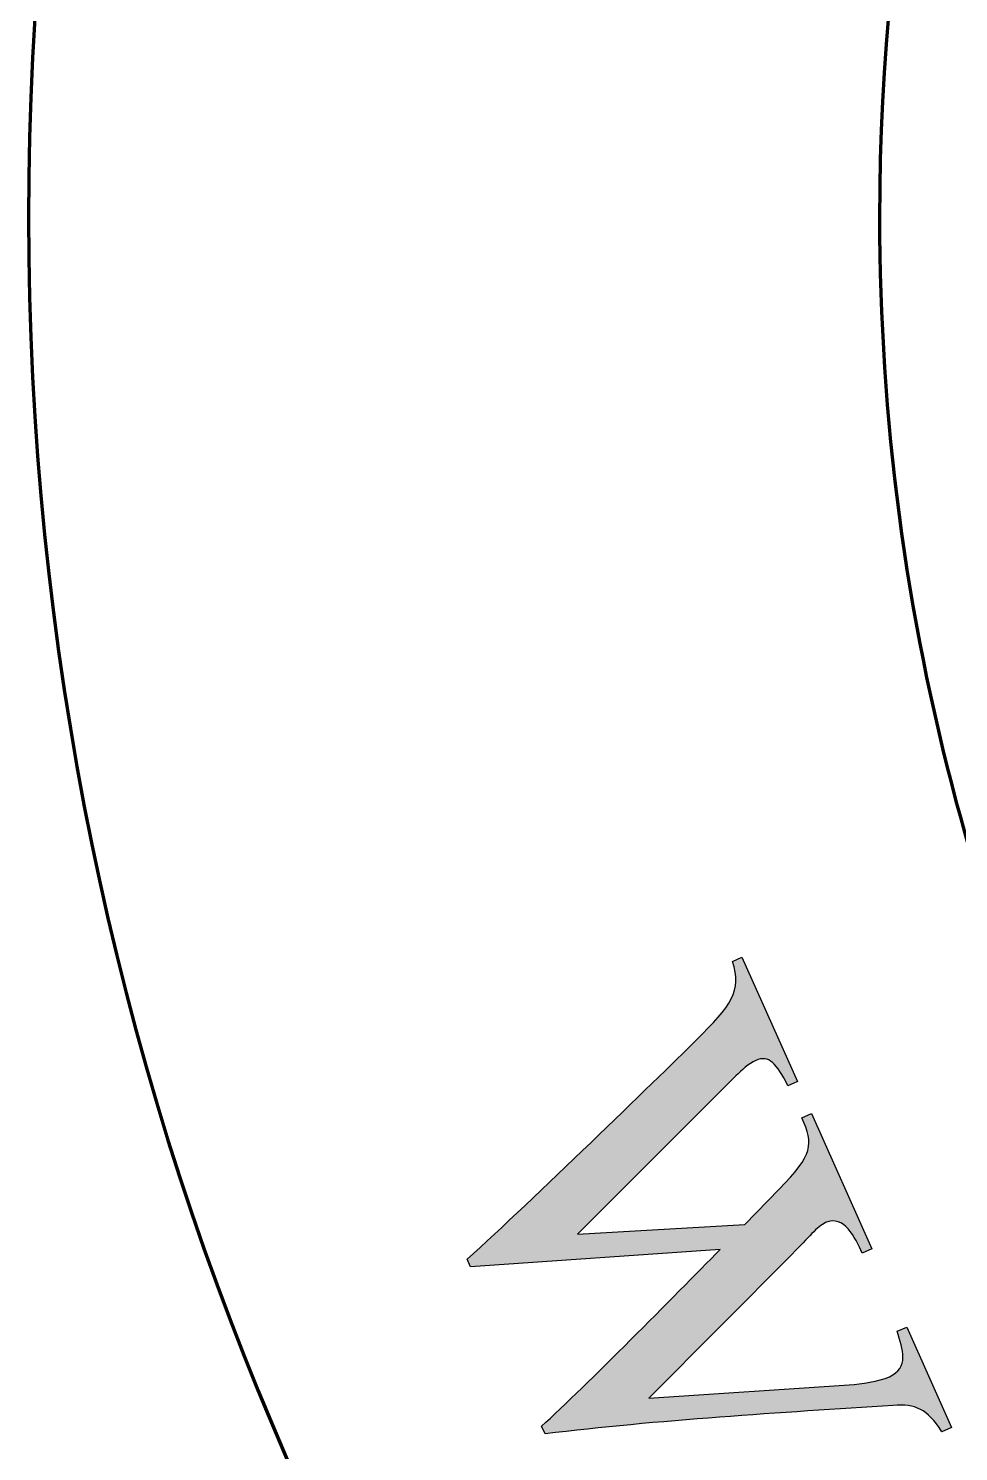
# Model space of a CAD drawing. Extents: x 0 to 1025, y -1312 to 297.
# Drawn here: x 359.492 to 361.082, y 73.278 to 75.711 of the extents above; entities that cross this region are included whole.
import ezdxf
from ezdxf.enums import TextEntityAlignment as Align

# ---------------------------------------------------------------- set-up
doc = ezdxf.new("R2010")
doc.units = 0
doc.header["$LTSCALE"] = 6
doc.header["$MEASUREMENT"] = 0
doc.layers.get('0').update_dxf_attribs({"linetype": 'CONTINUOUS'})
for name, color, linetype in [('State Govt Logo', 4, 'CONTINUOUS'), ('T25', 1, 'CONTINUOUS'), ('TBLK18', 4, 'CONTINUOUS'), ('TBLK25', 1, 'CONTINUOUS'), ('TBLK35', 3, 'CONTINUOUS'), ('TBLK50', 7, 'CONTINUOUS')]:
    doc.layers.add(name, color=color, linetype=linetype)
doc.styles.add('ISO', font='iso3098b.shx')

# ---------------------------------------------------------------- blocks, each defined once
blk = doc.blocks.new('A$C02EE6D76')
at = {"layer": 'State Govt Logo'}
h = blk.add_hatch(color=256, dxfattribs=at)
h.dxf.hatch_style = 1
edge = h.paths.add_edge_path()
edge.add_spline(control_points=[(-7.4548, -4.1377), (-7.4548, -4.1377), (-7.6074, -3.7944), (-7.6074, -3.7944), (-7.6074, -3.7944), (-7.6074, -3.7944), (-7.6409, -3.8087), (-7.6409, -3.8087), (-7.6409, -3.8087), (-7.6197, -3.8702), (-7.5996, -3.934), (-7.6671, -3.9639), (-7.6671, -3.9639), (-7.7037, -3.9804), (-7.7617, -3.9895), (-7.8044, -3.992), (-7.8044, -3.992), (-7.8044, -3.992), (-8.4891, -4.0371), (-8.4891, -4.0371), (-8.4891, -4.0371), (-8.4891, -4.0371), (-7.9993, -3.5445), (-7.9993, -3.5445), (-7.9993, -3.5445), (-7.9433, -3.4885), (-7.9143, -3.4502), (-7.8849, -3.4373), (-7.8849, -3.4373), (-7.8225, -3.4096), (-7.7839, -3.4878), (-7.7596, -3.5418), (-7.7596, -3.5418), (-7.7596, -3.5418), (-7.7269, -3.5271), (-7.7269, -3.5271), (-7.7269, -3.5271), (-7.7269, -3.5271), (-7.933, -3.0639), (-7.933, -3.0639), (-7.933, -3.0639), (-7.933, -3.0639), (-7.9658, -3.0786), (-7.9658, -3.0786), (-7.9658, -3.0786), (-7.9266, -3.1711), (-7.9256, -3.2018), (-8.044, -3.3232), (-8.044, -3.3232), (-8.044, -3.3232), (-8.1607, -3.4438), (-8.1607, -3.4438), (-8.1607, -3.4438), (-8.1607, -3.4438), (-8.7328, -3.4762), (-8.7328, -3.4762), (-8.7328, -3.4762), (-8.7328, -3.4762), (-8.1915, -2.9356), (-8.1915, -2.9356), (-8.1915, -2.9356), (-8.1726, -2.9171), (-8.1477, -2.8932), (-8.1239, -2.883), (-8.1239, -2.883), (-8.0788, -2.8625), (-8.0528, -2.8926), (-8.0143, -2.969), (-8.0143, -2.969), (-8.0143, -2.969), (-7.9815, -2.9547), (-7.9815, -2.9547), (-7.9815, -2.9547), (-7.9815, -2.9547), (-8.1709, -2.5294), (-8.1709, -2.5294), (-8.1709, -2.5294), (-8.1709, -2.5294), (-8.2037, -2.5443), (-8.2037, -2.5443), (-8.2037, -2.5443), (-8.1686, -2.6467), (-8.2082, -2.6932), (-8.3273, -2.8133), (-8.3273, -2.8133), (-8.4713, -2.956), (-8.8837, -3.3561), (-9.11, -3.5626), (-9.11, -3.5626), (-9.11, -3.5626), (-9.0984, -3.5889), (-9.0984, -3.5889), (-9.0984, -3.5889), (-9.0984, -3.5889), (-8.2454, -3.5291), (-8.2454, -3.5291), (-8.2454, -3.5291), (-8.4014, -3.6882), (-8.7024, -3.9926), (-8.8557, -4.1336), (-8.8557, -4.1336), (-8.8557, -4.1336), (-8.8441, -4.1595), (-8.8441, -4.1595), (-8.8441, -4.1595), (-8.4635, -4.1129), (-8.0303, -4.0862), (-7.6548, -4.0626), (-7.6548, -4.0626), (-7.576, -4.0565), (-7.5395, -4.0736), (-7.4876, -4.1523), (-7.4876, -4.1523), (-7.4876, -4.1523), (-7.4548, -4.1377), (-7.4548, -4.1377)], knot_values=[0, 0, 0, 0, 0.033333, 0.033333, 0.033333, 0.033333, 0.066667, 0.066667, 0.066667, 0.066667, 0.1, 0.1, 0.1, 0.1, 0.133333, 0.133333, 0.133333, 0.133333, 0.166667, 0.166667, 0.166667, 0.166667, 0.2, 0.2, 0.2, 0.2, 0.233333, 0.233333, 0.233333, 0.233333, 0.266667, 0.266667, 0.266667, 0.266667, 0.3, 0.3, 0.3, 0.3, 0.333333, 0.333333, 0.333333, 0.333333, 0.366667, 0.366667, 0.366667, 0.366667, 0.4, 0.4, 0.4, 0.4, 0.433333, 0.433333, 0.433333, 0.433333, 0.466667, 0.466667, 0.466667, 0.466667, 0.5, 0.5, 0.5, 0.5, 0.533333, 0.533333, 0.533333, 0.533333, 0.566667, 0.566667, 0.566667, 0.566667, 0.6, 0.6, 0.6, 0.6, 0.633333, 0.633333, 0.633333, 0.633333, 0.666667, 0.666667, 0.666667, 0.666667, 0.7, 0.7, 0.7, 0.7, 0.733333, 0.733333, 0.733333, 0.733333, 0.766667, 0.766667, 0.766667, 0.766667, 0.8, 0.8, 0.8, 0.8, 0.833333, 0.833333, 0.833333, 0.833333, 0.866667, 0.866667, 0.866667, 0.866667, 0.9, 0.9, 0.9, 0.9, 0.933333, 0.933333, 0.933333, 0.933333, 1, 1, 1, 1], degree=3, periodic=0)
at = {"layer": 'State Govt Logo', "lineweight": 211}
for points in [[(10.6098, 0), (10.6098, -5.8596), (5.8596, -10.6098), (0, -10.6098), (0, -10.6098), (-5.8596, -10.6098), (-10.6098, -5.8596), (-10.6098, 0), (-10.6098, 0), (-10.6098, 5.8596), (-5.8596, 10.6098), (0, 10.6098), (0, 10.6098), (5.8596, 10.6098), (10.6098, 5.8596), (10.6098, 0)], [(-6.6999, -3.7964), (-7.3361, -2.6761), (-7.6994, -1.3805), (-7.6994, 0), (-7.6994, 0), (-7.6994, 4.2523), (-4.2523, 7.6994), (0, 7.6994), (0, 7.6994), (4.2523, 7.6994), (7.6994, 4.2523), (7.6994, 0), (7.6994, 0), (7.6994, -1.3792), (7.3367, -2.6737), (6.7016, -3.7933)]]:
    blk.add_open_spline(points, degree=3, knots=[0, 0, 0, 0, 0.2, 0.2, 0.2, 0.2, 0.4, 0.4, 0.4, 0.4, 0.6, 0.6, 0.6, 0.6, 1, 1, 1, 1], dxfattribs=at)
at = {"layer": 'State Govt Logo'}
blk.add_open_spline([(-7.4548, -4.1377), (-7.4548, -4.1377), (-7.6074, -3.7944), (-7.6074, -3.7944), (-7.6074, -3.7944), (-7.6074, -3.7944), (-7.6409, -3.8087), (-7.6409, -3.8087), (-7.6409, -3.8087), (-7.6197, -3.8702), (-7.5996, -3.934), (-7.6671, -3.9639), (-7.6671, -3.9639), (-7.7037, -3.9804), (-7.7617, -3.9895), (-7.8044, -3.992), (-7.8044, -3.992), (-7.8044, -3.992), (-8.4891, -4.0371), (-8.4891, -4.0371), (-8.4891, -4.0371), (-8.4891, -4.0371), (-7.9993, -3.5445), (-7.9993, -3.5445), (-7.9993, -3.5445), (-7.9433, -3.4885), (-7.9143, -3.4502), (-7.8849, -3.4373), (-7.8849, -3.4373), (-7.8225, -3.4096), (-7.7839, -3.4878), (-7.7596, -3.5418), (-7.7596, -3.5418), (-7.7596, -3.5418), (-7.7269, -3.5271), (-7.7269, -3.5271), (-7.7269, -3.5271), (-7.7269, -3.5271), (-7.933, -3.0639), (-7.933, -3.0639), (-7.933, -3.0639), (-7.933, -3.0639), (-7.9658, -3.0786), (-7.9658, -3.0786), (-7.9658, -3.0786), (-7.9266, -3.1711), (-7.9256, -3.2018), (-8.044, -3.3232), (-8.044, -3.3232), (-8.044, -3.3232), (-8.1607, -3.4438), (-8.1607, -3.4438), (-8.1607, -3.4438), (-8.1607, -3.4438), (-8.7328, -3.4762), (-8.7328, -3.4762), (-8.7328, -3.4762), (-8.7328, -3.4762), (-8.1915, -2.9356), (-8.1915, -2.9356), (-8.1915, -2.9356), (-8.1726, -2.9171), (-8.1477, -2.8932), (-8.1239, -2.883), (-8.1239, -2.883), (-8.0788, -2.8625), (-8.0528, -2.8926), (-8.0143, -2.969), (-8.0143, -2.969), (-8.0143, -2.969), (-7.9815, -2.9547), (-7.9815, -2.9547), (-7.9815, -2.9547), (-7.9815, -2.9547), (-8.1709, -2.5294), (-8.1709, -2.5294), (-8.1709, -2.5294), (-8.1709, -2.5294), (-8.2037, -2.5443), (-8.2037, -2.5443), (-8.2037, -2.5443), (-8.1686, -2.6467), (-8.2082, -2.6932), (-8.3273, -2.8133), (-8.3273, -2.8133), (-8.4713, -2.956), (-8.8837, -3.3561), (-9.11, -3.5626), (-9.11, -3.5626), (-9.11, -3.5626), (-9.0984, -3.5889), (-9.0984, -3.5889), (-9.0984, -3.5889), (-9.0984, -3.5889), (-8.2454, -3.5291), (-8.2454, -3.5291), (-8.2454, -3.5291), (-8.4014, -3.6882), (-8.7024, -3.9926), (-8.8557, -4.1336), (-8.8557, -4.1336), (-8.8557, -4.1336), (-8.8441, -4.1595), (-8.8441, -4.1595), (-8.8441, -4.1595), (-8.4635, -4.1129), (-8.0303, -4.0862), (-7.6548, -4.0626), (-7.6548, -4.0626), (-7.576, -4.0565), (-7.5395, -4.0736), (-7.4876, -4.1523), (-7.4876, -4.1523), (-7.4876, -4.1523), (-7.4548, -4.1377), (-7.4548, -4.1377)], degree=3, knots=[0, 0, 0, 0, 0.033333, 0.033333, 0.033333, 0.033333, 0.066667, 0.066667, 0.066667, 0.066667, 0.1, 0.1, 0.1, 0.1, 0.133333, 0.133333, 0.133333, 0.133333, 0.166667, 0.166667, 0.166667, 0.166667, 0.2, 0.2, 0.2, 0.2, 0.233333, 0.233333, 0.233333, 0.233333, 0.266667, 0.266667, 0.266667, 0.266667, 0.3, 0.3, 0.3, 0.3, 0.333333, 0.333333, 0.333333, 0.333333, 0.366667, 0.366667, 0.366667, 0.366667, 0.4, 0.4, 0.4, 0.4, 0.433333, 0.433333, 0.433333, 0.433333, 0.466667, 0.466667, 0.466667, 0.466667, 0.5, 0.5, 0.5, 0.5, 0.533333, 0.533333, 0.533333, 0.533333, 0.566667, 0.566667, 0.566667, 0.566667, 0.6, 0.6, 0.6, 0.6, 0.633333, 0.633333, 0.633333, 0.633333, 0.666667, 0.666667, 0.666667, 0.666667, 0.7, 0.7, 0.7, 0.7, 0.733333, 0.733333, 0.733333, 0.733333, 0.766667, 0.766667, 0.766667, 0.766667, 0.8, 0.8, 0.8, 0.8, 0.833333, 0.833333, 0.833333, 0.833333, 0.866667, 0.866667, 0.866667, 0.866667, 0.9, 0.9, 0.9, 0.9, 0.933333, 0.933333, 0.933333, 0.933333, 1, 1, 1, 1], dxfattribs=at)
blk = doc.blocks.new('a3_in_vtblk std dwg')
at = {"xscale": 0.5, "yscale": 0.5, "zscale": 0.5}
blk.add_blockref('A$C02EE6D76', (364.7969, 75.3882), dxfattribs=at)
at = {"layer": 'TBLK18', "style": 'ISO'}
blk.add_attdef('MR_DIRECTORATE', text='', height=1.5, dxfattribs=at).set_placement((381.5, 68.1185), align=Align.CENTER)
for tag, p in [('STREET_NAME', (355.5138, 62.0998)), ('SUBURB_POSTCODE', (388.4876, 62.0998)), ('TELEPHONE_NO.', (368.3056, 59.8361)), ('FAX_NO.', (393.5552, 59.8361))]:
    blk.add_attdef(tag, p, '', height=1.5, dxfattribs=at)
at = {"layer": 'TBLK25', "style": 'ISO'}
for tag, height, p in [('MR_BRANCH', 2, (381.5, 65.1989)), ('ROAD_SECTION', 1.75, (384.5, 29.1617)), ('SLK', 1.75, (384.5, 26.1075)), ('CHAINAGE', 1.75, (384.5, 19.2054))]:
    blk.add_attdef(tag, text='', height=height, dxfattribs=at).set_placement(p, align=Align.CENTER)
for tag, p, height in [('FILE_NUMBER', (371.7734, 54.2365), 2.5), ('DESIGNED_/_DRAWN', (371.7734, 49.4865), 2), ('VERIFIED', (371.7734, 44.4865), 2), ('APPROVED', (371.7734, 39.4865), 2), ('LOCAL_AUTHORITY', (370.4803, 16.7335), 1.25)]:
    blk.add_attdef(tag, p, '', height=height, dxfattribs=at)
at = {"layer": 'TBLK35', "style": 'ISO', "width": 0.9}
for tag, p in [('ROAD_PROJECT&NUMBER', (384.5, 32.2307)), ('DRAWING_DESCRIPTION', (384.5, 22.288))]:
    blk.add_attdef(tag, text='', height=2.5, dxfattribs=at).set_placement(p, align=Align.CENTER)
at = {"layer": 'TBLK50', "style": 'ISO'}
blk.add_attdef('MRWA_DRG_NUMBER', (356.2877, 6.0846), '', height=5, dxfattribs=at)

msp = doc.modelspace()

# ---------------------------------------------------------------- block references
at = {"layer": 'T25'}
msp.add_blockref('a3_in_vtblk std dwg', (0.0000004, -0.0000002), dxfattribs=at)

doc.saveas('drawing.dxf')
